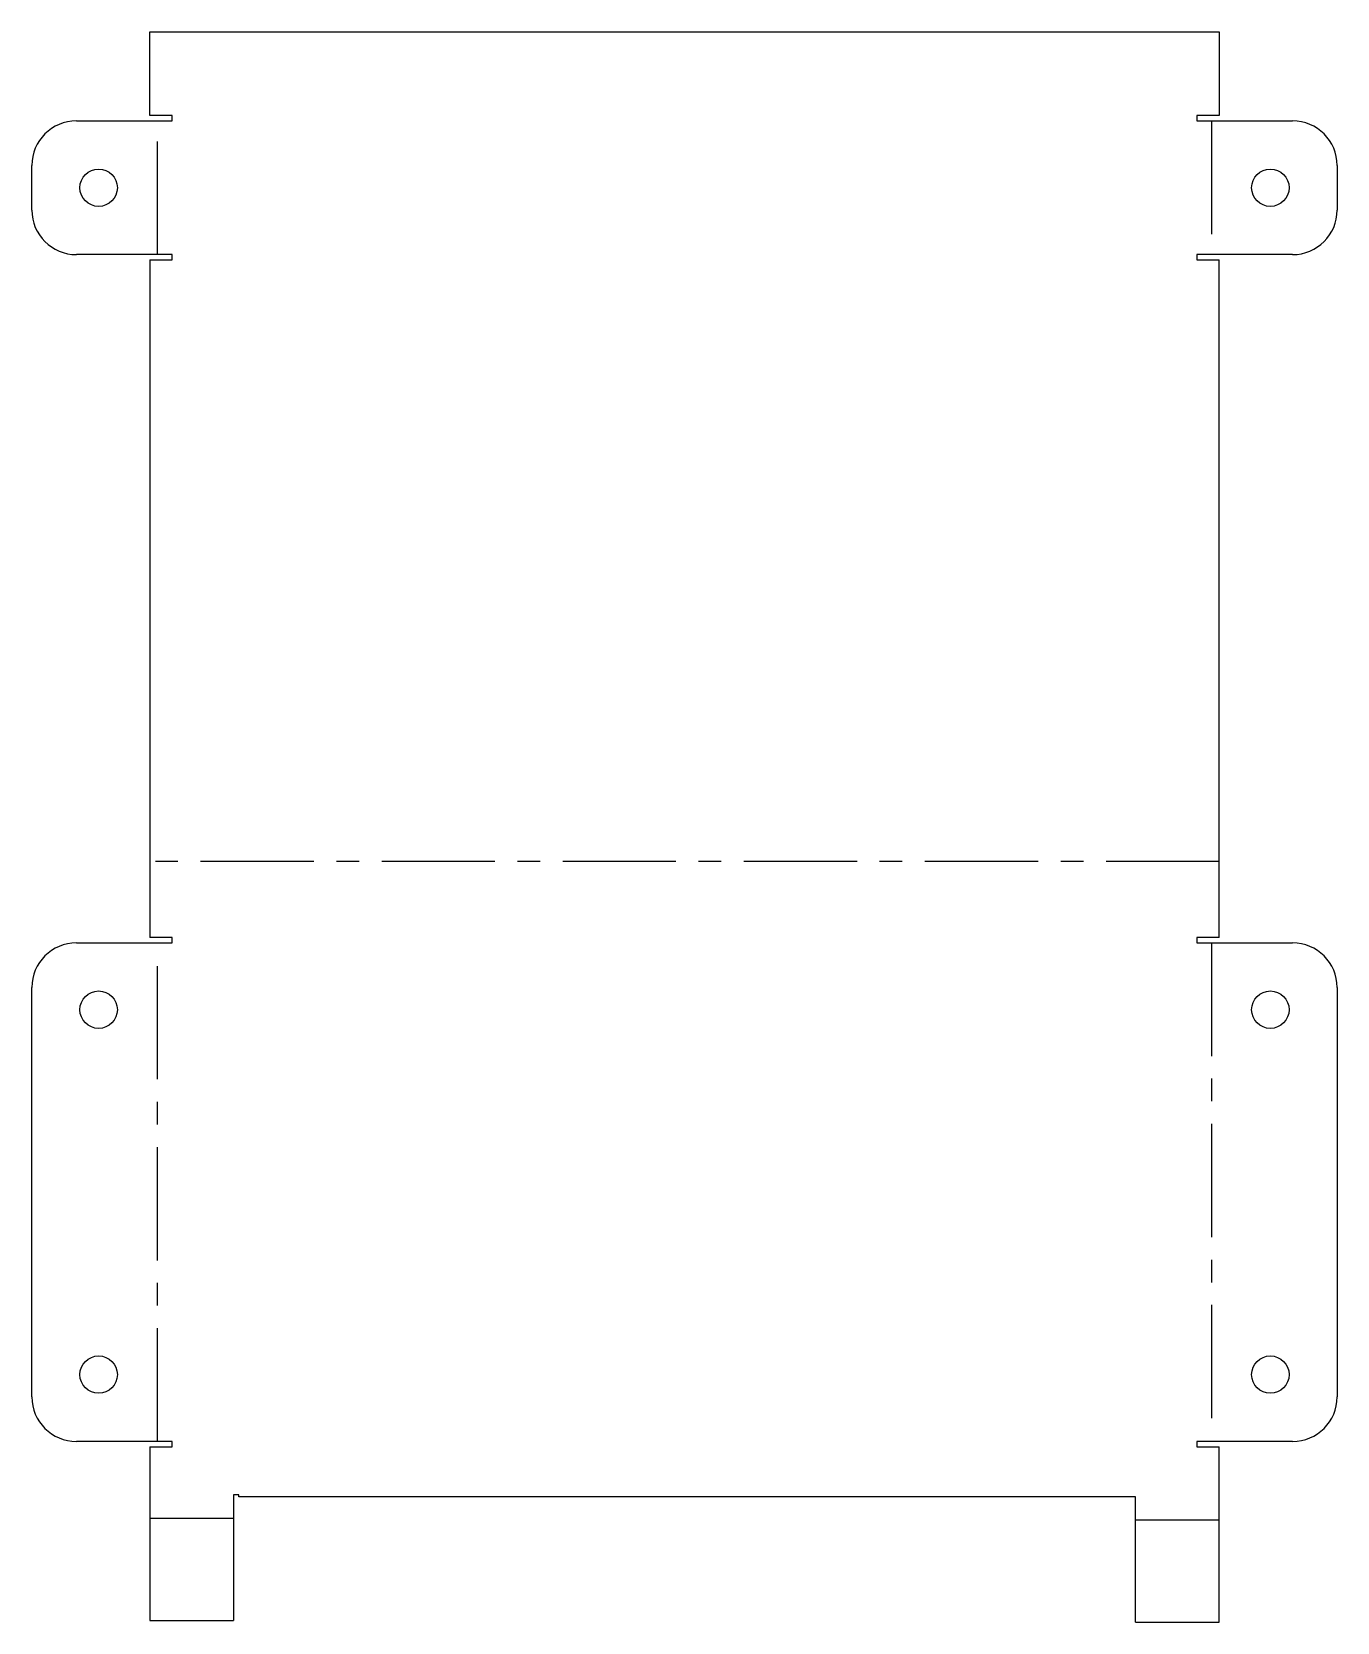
# Model space of a CAD drawing. Header units: millimetres. Extents: x -13 to 133, y -204 to -26.
import ezdxf

# ---------------------------------------------------------------- set-up
doc = ezdxf.new("R2010")
doc.units = ezdxf.units.MM
doc.linetypes.add('CENTERX2', pattern=[20.32, 12.7, -2.54, 2.54, -2.54])

msp = doc.modelspace()

# ---------------------------------------------------------------- linework, layer by layer
at = {"color": 7, "linetype": 'Continuous', "lineweight": 25}
for p, q in [((0, -35.4), (0, -26)), ((0, -26), (120, -26)), ((120, -26), (120, -35.4)), ((2.5, -35.4), (0, -35.4)), ((2.5, -36), (2.5, -35.4)), ((120, -35.4), (117.5, -35.4)), ((117.5, -35.4), (117.5, -36)), ((-8.24, -36), (2.5, -36)), ((117.5, -36), (128.24, -36)), ((-13.24, -46), (-13.24, -41)), ((133.24, -41), (133.24, -46)), ((2.5, -51), (-8.24, -51)), ((0, -51.6), (0, -127.64)), ((0, -51.6), (2.5, -51.6)), ((2.5, -51.6), (2.5, -51)), ((128.24, -51), (117.5, -51)), ((117.5, -51), (117.5, -51.6)), ((117.5, -51.6), (120, -51.6)), ((120, -127.64), (120, -51.6)), ((-8.24, -128.24), (2.5, -128.24)), ((2.5, -127.64), (0, -127.64)), ((2.5, -128.24), (2.5, -127.64)), ((120, -127.64), (117.5, -127.64)), ((117.5, -127.64), (117.5, -128.24)), ((117.5, -128.24), (128.24, -128.24)), ((-13.24, -179.19), (-13.24, -133.24)), ((133.24, -133.24), (133.24, -179.19)), ((2.5, -184.19), (-8.24, -184.19)), ((0, -184.79), (0, -204.28)), ((0, -184.79), (2.5, -184.79)), ((2.5, -184.79), (2.5, -184.19)), ((128.24, -184.19), (117.5, -184.19)), ((117.5, -184.19), (117.5, -184.79)), ((117.5, -184.79), (120, -184.79)), ((120, -204.48), (120, -184.79)), ((10, -190.19), (9.4, -190.19)), ((9.4, -190.19), (9.4, -204.28)), ((10, -190.39), (10, -190.19)), ((110.6, -190.39), (10, -190.39)), ((110.6, -204.48), (110.6, -190.39)), ((0, -204.28), (9.4, -204.28)), ((110.6, -204.48), (120, -204.48))]:
    msp.add_line(p, q, dxfattribs=at)
at = {"color": 7, "linetype": 'CENTERX2'}
for p, q in [((0.88, -51), (0.88, -36)), ((119.12, -36), (119.12, -51)), ((120, -119.12), (0, -119.12)), ((0.88, -184.19), (0.88, -128.24)), ((119.12, -128.24), (119.12, -184.19)), ((9.4, -192.83), (0, -192.83)), ((120, -193.03), (110.6, -193.03))]:
    msp.add_line(p, q, dxfattribs=at)
at = {"color": 7, "linetype": 'Continuous', "lineweight": 25}
for centre in [(-5.74, -43.5), (125.74, -43.5), (-5.74, -135.74), (125.74, -135.74), (-5.74, -176.69), (125.74, -176.69)]:
    msp.add_circle(centre, 2.1, dxfattribs=at)
for centre, start, end in [((-8.24, -41), 90, 180), ((128.24, -41), 0, 90), ((-8.24, -46), 180, 270), ((128.24, -46), 270, 0), ((-8.24, -133.24), 90, 180), ((128.24, -133.24), 0, 90), ((-8.24, -179.19), 180, 270), ((128.24, -179.19), 270, 0)]:
    msp.add_arc(centre, 5, start, end, dxfattribs=at)

doc.saveas('drawing.dxf')
